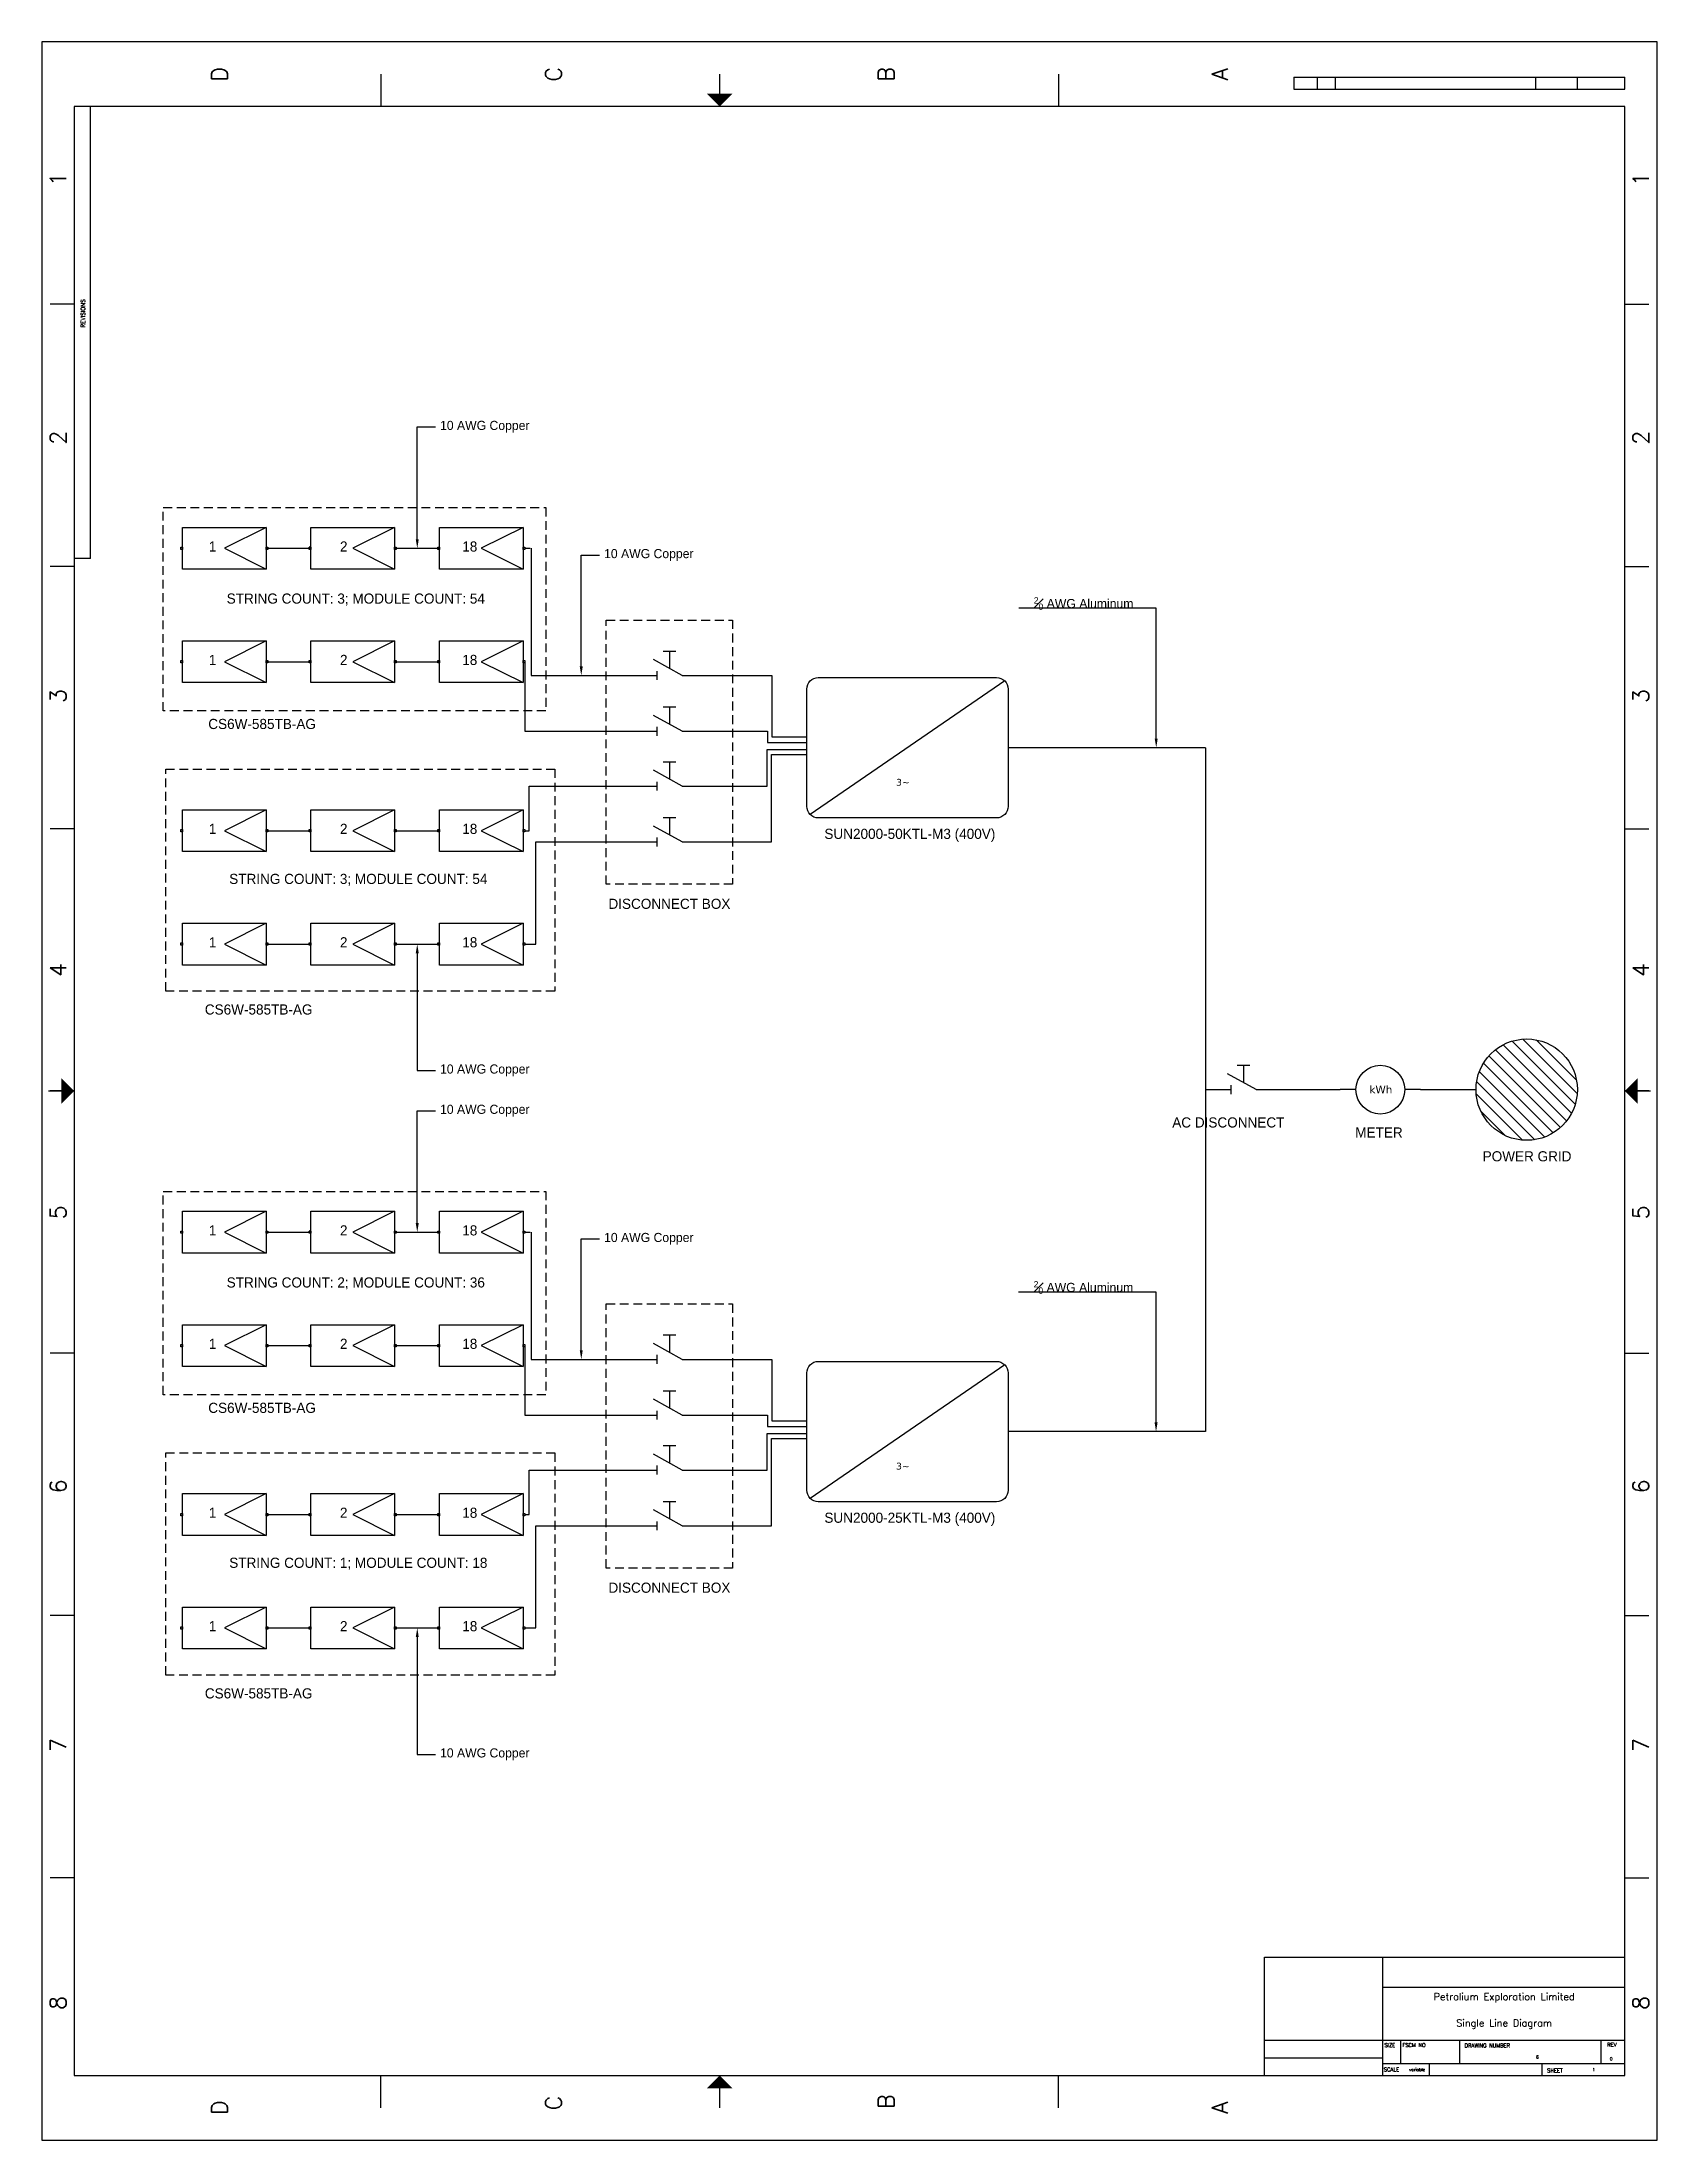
# Model space of a CAD drawing. Header units: inches. Extents: x 21.4 to 55.6, y -0.7 to 43.7.
import ezdxf
from ezdxf import colors
from ezdxf.entities.mleader import LeaderData, LeaderLine
from ezdxf.enums import TextEntityAlignment as Align
from ezdxf.math import Vec2, Vec3

# ---------------------------------------------------------------- set-up
doc = ezdxf.new("R2010")
doc.units = ezdxf.units.IN
doc.header["$LTSCALE"] = 1.5
doc.header["$MEASUREMENT"] = 0
doc.linetypes.add('HIDDEN2', pattern=[0.1875, 0.125, -0.0625])
for name, color, linetype in [('BLK_10AWG', 7, 'Continuous'), ('LOCBOX', 92, 'HIDDEN2'), ('SYMS', 7, 'Continuous'), ('TB_LABELS', 1, 'Continuous'), ('Title Block', 7, 'Continuous'), ('Viewport', 7, 'Continuous')]:
    doc.layers.add(name, color=color, linetype=linetype)
doc.styles.add('Roman', font='romans')
doc.styles.add('WD', font='romans.shx')
doc.styles.add('WD_IEC', font='isocp2.shx', dxfattribs={"width": 0.9, "height": 4})

# ---------------------------------------------------------------- blocks, each defined once
blk = doc.blocks.new('ANSI_border_D')
blk.add_line((22.416, 32.729), (22.416, 42.286))
at = {"layer": 'Title Block'}
for p, q in [((55.556, 43.652), (21.392, 43.652)), ((21.392, 43.652), (21.392, -0.723)), ((22.075, 43.652), (21.563, 43.652)), ((55.556, 43.652), (54.874, 43.652)), ((55.556, -0.723), (55.556, 43.652)), ((28.56, 42.969), (28.56, 42.286)), ((35.728, 42.286), (35.728, 42.969)), ((42.896, 42.969), (42.896, 42.286)), ((54.874, 42.286), (22.075, 42.286)), ((22.075, 42.286), (22.075, 0.643)), ((54.874, 0.643), (54.874, 42.286)), ((22.075, 38.105), (21.563, 38.105)), ((54.874, 38.105), (55.386, 38.105)), ((22.075, 32.558), (21.563, 32.558)), ((22.416, 32.729), (22.075, 32.729)), ((54.874, 32.558), (55.386, 32.558)), ((22.075, 27.011), (21.563, 27.011)), ((54.874, 27.011), (55.386, 27.011)), ((22.075, 21.465), (21.563, 21.465)), ((55.386, 21.465), (54.874, 21.465)), ((22.075, 15.918), (21.563, 15.918)), ((54.874, 15.918), (55.386, 15.918)), ((22.075, 10.371), (21.563, 10.371)), ((54.874, 10.371), (55.386, 10.371)), ((22.075, 4.824), (21.563, 4.824)), ((54.874, 4.824), (55.386, 4.824)), ((22.075, 0.643), (54.874, 0.643)), ((28.56, -0.04), (28.56, 0.643)), ((35.728, -0.04), (35.728, 0.643)), ((42.896, -0.04), (42.896, 0.643)), ((21.392, -0.723), (55.556, -0.723))]:
    blk.add_line(p, q, dxfattribs=at)
at = {"layer": 'Title Block', "const_width": 0.0273}
for points in [[(35.728, 42.832), (35.728, 42.832)], [(21.529, 21.465), (21.802, 21.465)], [(55.42, 21.465), (55.147, 21.465)], [(35.728, 0.097), (35.728, 0.37)], [(35.728, 0.097), (35.728, 0.097)]]:
    blk.add_lwpolyline(points, dxfattribs=at)
at = {"layer": 'Title Block'}
for points in [[(36.001, 42.559), (35.455, 42.559), (35.728, 42.286)], [(21.802, 21.191), (21.802, 21.738), (22.075, 21.465)], [(55.147, 21.191), (55.147, 21.738), (54.874, 21.465)], [(36.001, 0.37), (35.455, 0.37), (35.728, 0.643)]]:
    blk.add_solid(points, dxfattribs=at)
at = {"layer": 'Title Block', "style": 'Roman'}
for s, p in [('D', (25.147, 42.969)), ('C', (32.215, 42.969)), ('B', (39.252, 42.969)), ('A', (46.31, 42.969)), ('1', (21.733, 40.75)), ('1', (55.215, 40.75)), ('2', (21.733, 35.281)), ('2', (55.215, 35.281)), ('3', (21.733, 29.819)), ('3', (55.215, 29.819)), ('4', (21.733, 24.025)), ('4', (55.215, 24.025)), ('5', (21.733, 18.896)), ('5', (55.215, 18.896)), ('6', (21.733, 13.102)), ('6', (55.215, 13.102)), ('7', (21.733, 7.632)), ('7', (55.215, 7.632)), ('8', (21.733, 2.179)), ('8', (55.215, 2.179)), ('D', (25.147, -0.04)), ('C', (32.215, 0.058)), ('B', (39.252, 0.09)), ('A', (46.31, -0.04))]:
    blk.add_text(s, height=0.341, rotation=90, dxfattribs=at).set_placement(p, align=Align.MIDDLE_CENTER)
blk.add_text('REVISIONS', height=0.0887, rotation=90, dxfattribs=at).set_placement((22.303, 37.609))
blk = doc.blocks.new('ANSI_tblock_desc_D')
for p, q in [((0, 0), (0, 2.5)), ((-7.62, 0), (0, 0))]:
    blk.add_line(p, q)
at = {"layer": 'Title Block'}
for p, q in [((-7.62, 0), (-7.62, 2.5)), ((-7.62, 2.5), (0, 2.5)), ((-5.12, 0), (-5.12, 2.5)), ((-5.12, 1.87), (0, 1.87)), ((-7.62, 0.75), (0, 0.75)), ((-4.74, 0.25), (-4.74, 0.75)), ((-3.49, 0.25), (-3.49, 0.75)), ((-0.5, 0.25), (-0.5, 0.75)), ((-7.62, 0.375), (-5.12, 0.375)), ((-5.12, 0.25), (0, 0.25)), ((-4.13, 0), (-4.13, 0.25)), ((-1.75, 0), (-1.75, 0.25))]:
    blk.add_line(p, q, dxfattribs=at)
at = {"color": 0, "style": 'Roman', "flags": 8}
for tag, p in [('FNAME', (-31.55, 5.5)), ('REVDATE', (-31.55, 2.5)), ('USER', (-31.55, -0.5))]:
    blk.add_attdef(tag, p, '', height=0.15, rotation=90, dxfattribs=at)
at = {"style": 'WD'}
for tag, p in [('PROJDESC', (-2.56, 2.185)), ('TITLE1', (-2.551, 1.591)), ('TITLE2', (-2.551, 1.033))]:
    blk.add_attdef(tag, text='', height=0.15, dxfattribs=at).set_placement(p, align=Align.CENTER)
at = {"flags": 1}
blk.add_attdef('WD_TB', (-6.745, 0.206), '', height=0.15, dxfattribs=at)
at = {"style": 'WD'}
for tag, p in [('SIZE', (-5.027, 0.348)), ('SCALE', (-4.56, 0.093)), ('FSCM_NO', (-4.189, 0.329)), ('DWG_NO', (-1.877, 0.357)), ('SHEET', (-0.687, 0.093)), ('REV', (-0.316, 0.319))]:
    blk.add_attdef(tag, p, '', height=0.065, dxfattribs=at)
at = {"layer": 'TB_LABELS', "style": 'WD'}
for s, p in [('SIZE', (-5.084, 0.68)), ('FSCM NO', (-4.705, 0.683)), ('DRAWING NUMBER', (-3.387, 0.675)), ('REV', (-0.372, 0.69)), ('SCALE', (-5.097, 0.167)), ('SHEET', (-1.643, 0.146))]:
    blk.add_text(s, height=0.08, dxfattribs=at).set_placement(p, align=Align.TOP_LEFT)
blk = doc.blocks.new('ANSI_REVblock_D')
for p, q in [((-7, 0), (-7, -0.25)), ((0, -0.25), (0, 0))]:
    blk.add_line(p, q)
at = {"layer": 'Title Block'}
for p, q in [((-7, 0), (0, 0)), ((-6.5, -0.25), (-6.5, 0)), ((-6.12, -0.25), (-6.12, 0)), ((-1.88, -0.25), (-1.88, 0)), ((-1, -0.25), (-1, 0)), ((-7, -0.25), (0, -0.25))]:
    blk.add_line(p, q, dxfattribs=at)
at = {"style": 'WD'}
for tag, p in [('ZONE', (-6.891, -0.16)), ('REV', (-6.42, -0.16)), ('DESCRIPTION', (-4.254, -0.16)), ('DATE', (-1.552, -0.16)), ('APPROVED', (-0.752, -0.16))]:
    blk.add_attdef(tag, p, '', height=0.065, dxfattribs=at)
at = {"flags": 1}
blk.add_attdef('WD_TB', (-5.793, -0.148), '', height=0.065, dxfattribs=at)
blk = doc.blocks.new('PVMODULE')
for p, q in [((2, 1), (1, 0.5)), ((1, 0.5), (2, 0))]:
    blk.add_line(p, q)
for points in [[(-0.04, 0.527), (0, 0.527), (0, 0.473), (-0.04, 0.473)], [(0, 1), (2, 1), (2, 0), (0, 0)], [(2, 0.527), (2.04, 0.527), (2.04, 0.473), (2, 0.473)]]:
    blk.add_lwpolyline(points, close=True)
blk = doc.blocks.new('*U30')
at = {"layer": 'BLK_10AWG', "xscale": 0.8848922364862583, "yscale": 0.8848922364862583, "zscale": 0.8848922364862583}
blk.add_blockref('PVMODULE', (-0.905, -0.442), dxfattribs=at)
blk = doc.blocks.new('*U31')
at = {"layer": 'BLK_10AWG', "color": 0, "linetype": 'ByBlock', "lineweight": -2, "transparency": 16777216}
for p in [(0, 2.399), (2.715, 2.399), (5.43, 2.399), (0, 0), (2.715, 0), (5.43, 0)]:
    blk.add_blockref('*U30', p, dxfattribs=at)
blk = doc.blocks.new('HDS11Q65')
for p, q in [((-1.25, 4.83), (1.25, 4.83)), ((0, 4.83), (0, 1.39)), ((-7.5, 0), (-2.5, 0)), ((2.5, 0), (-3.13, 3.13)), ((-2.5, 0.88), (-2.5, -0.88)), ((2.5, 0), (7.5, 0))]:
    blk.add_line(p, q)
at = {"style": 'WD_IEC'}
for tag, p in [('INST', (-5, 10.12)), ('LOC', (-5, 7.12)), ('TAG1', (-5, 4.12)), ('RATING1', (-5, -4.16)), ('DESC1', (-5, -10.16)), ('DESC2', (-5, -13.16)), ('DESC3', (-5, -16.16))]:
    blk.add_attdef(tag, text='', height=2.5, dxfattribs=at).set_placement(p, align=Align.RIGHT)
for tag, p, height, flags in [('MFG', (2.81, 9.49), 1.5, 9), ('CAT', (2.81, 6.99), 1.5, 9), ('X2LINK', (0, 5.65), 0.32, 1), ('X4TERM01', (-7.5, 0), 0.32, 1), ('TERM01', (-7.5, 1), 2, 8), ('X8LINK', (0, 0.01), 0.32, 1), ('X1TERM02', (7.5, 0), 0.32, 1), ('ASSYCODE', (2.61, -2.75), 1, 1), ('FAMILY', (2.61, -4.25), 1, 1), ('CATDESC', (2.61, -5.75), 1, 1)]:
    blk.add_attdef(tag, p, '', height=height, dxfattribs=dict(at, flags=flags))
at = {"style": 'WD_IEC', "flags": 8}
blk.add_attdef('TERM02', text='', height=2, dxfattribs=at).set_placement((7.5, 1), align=Align.RIGHT)
at = {"lineweight": 15, "style": 'WD_IEC'}
blk.add_attdef('XREF', text='', height=2.5, dxfattribs=at).set_placement((-5, -7.16), align=Align.RIGHT)
blk = doc.blocks.new('PVINVERTER36KTL')
blk.add_lwpolyline([(-1.547, 1.218), (1.547, 1.218, -0.414214), (1.747, 1.018), (1.747, -1.018, -0.414214), (1.547, -1.218), (-1.547, -1.218, -0.414214), (-1.747, -1.018), (-1.747, 1.018, -0.414214)], format="xyb", close=True)
at = {"layer": 'BLK_10AWG'}
blk.add_line((1.688, 1.16), (-1.688, -1.16), dxfattribs=at)
at = {"layer": 'BLK_10AWG', "insert": (-0.198, -0.541), "char_height": 0.11697, "attachment_point": 1, "style": 'Roman'}
blk.add_mtext_dynamic_manual_height_columns('{\\fVerdana|b0|i0|c0|p34;3~}', width=0.6143, gutter_width=1, heights=[0], dxfattribs=at)
blk = doc.blocks.new('3P WH METER')
at = {"layer": 'BLK_10AWG'}
for p, q in [((0, 0), (-0.311, 0)), ((1.272, 0), (0.961, 0))]:
    blk.add_line(p, q, dxfattribs=at)
blk.add_circle((0.481, 0), 0.481, dxfattribs=at)
at = {"layer": 'BLK_10AWG', "insert": (0.19, 0.077), "char_height": 0.15, "attachment_point": 1}
blk.add_mtext_dynamic_manual_height_columns('\\pxqc;{\\fVerdana|b0|i0|c0|p34;kWh}', width=0.60488, gutter_width=1, heights=[0], dxfattribs=at)
blk = doc.blocks.new('HDV1_S00390')
h = blk.add_hatch()
h.set_pattern_fill('JIS_WOOD', color=256, scale=1.25, angle=90, style=0)
h.set_pattern_definition([(135, (-5, -5), (-0.625, -0.625), [])])
h.paths.add_polyline_path([(-5, 0, 1), (5, 0, 1)])
blk.add_circle((0, 0), 5)
at = {"style": 'WD_IEC'}
for tag, height, p in [('INST', 2.5, (-3.75, 15.45)), ('LOC', 2.5, (-3.75, 12.14)), ('TAG1', 2.5, (-3.75, 8.75)), ('TERM03', 2, (-1, 6)), ('TERM01', 2, (-6, 1)), ('TERM04', 2, (-1, -8.49)), ('DESC1', 2.5, (-3.66, -11.76)), ('DESC2', 2.5, (-3.66, -15.02)), ('DESC3', 2.5, (-3.66, -18.27))]:
    blk.add_attdef(tag, text='', height=height, dxfattribs=at).set_placement(p, align=Align.RIGHT)
at = {"lineweight": 15, "style": 'WD_IEC'}
blk.add_attdef('RATING1', text='', height=2.5, dxfattribs=at).set_placement((3.75, 11.25), align=Align.TOP_LEFT)
at = {"style": 'WD_IEC', "flags": 1}
for tag, p, height in [('X2TERM03', (0, 5), 0.32), ('X4TERM01', (-5, 0), 0.32), ('X1TERM02', (5, 0), 0.32), ('X8TERM04', (0, -5), 0.32), ('MFG', (5.62, -9.98), 1.5), ('CAT', (5.62, -12.48), 1.5), ('ASSYCODE', (5.6, -14.55), 1), ('FAMILY', (5.6, -16.05), 1), ('CATDESC', (5.6, -17.55), 1)]:
    blk.add_attdef(tag, p, '', height=height, dxfattribs=at)
at = {"style": 'WD_IEC'}
blk.add_attdef('TERM02', (6, 1), '', height=2, dxfattribs=at)
at = {"lineweight": 15, "style": 'WD_IEC'}
blk.add_attdef('XREF', text='', height=2.5, dxfattribs=at).set_placement((-3.75, -21.26), align=Align.RIGHT)
blk = doc.blocks.new('*U35')
at = {"layer": 'BLK_10AWG', "xscale": 0.8848922364862583, "yscale": 0.8848922364862583, "zscale": 0.8848922364862583}
blk.add_blockref('PVMODULE', (-0.905, -0.442), dxfattribs=at)
blk = doc.blocks.new('*U36')
at = {"layer": 'BLK_10AWG', "color": 0, "linetype": 'ByBlock', "lineweight": -2, "transparency": 16777216}
for p in [(0, 2.399), (2.715, 2.399), (5.43, 2.399), (0, 0), (2.715, 0), (5.43, 0)]:
    blk.add_blockref('*U35', p, dxfattribs=at)

msp = doc.modelspace()

# ---------------------------------------------------------------- linework, layer by layer
at = {"layer": 'BLK_10AWG', "color": 7}
for p, q in [((26.138, 32.942), (27.065, 32.942)), ((27.065, 32.942), (27.065, 32.986)), ((28.853, 32.942), (29.81, 32.942)), ((26.138, 30.543), (27.065, 30.543)), ((27.065, 30.543), (27.065, 30.576)), ((28.853, 30.543), (29.81, 30.543)), ((31.603, 29.072), (33.861, 29.072)), ((26.138, 26.97), (27.065, 26.97)), ((28.853, 26.97), (29.81, 26.97)), ((31.839, 26.732), (33.861, 26.732)), ((26.138, 24.571), (27.065, 24.571)), ((28.853, 24.571), (29.81, 24.571)), ((26.138, 18.478), (27.065, 18.478)), ((27.065, 18.478), (27.065, 18.522)), ((28.853, 18.478), (29.81, 18.478)), ((26.138, 16.079), (27.065, 16.079)), ((27.065, 16.079), (27.065, 16.112)), ((28.853, 16.079), (29.81, 16.079)), ((31.603, 14.608), (33.861, 14.608)), ((26.138, 12.506), (27.065, 12.506)), ((28.853, 12.506), (29.81, 12.506)), ((31.839, 12.268), (33.861, 12.268)), ((26.138, 10.107), (27.065, 10.107)), ((28.853, 10.107), (29.81, 10.107))]:
    msp.add_line(p, q, dxfattribs=at)
at = {"layer": 'BLK_10AWG'}
for p, q in [((31.603, 32.942), (31.721, 32.942)), ((31.74, 32.942), (31.74, 30.574)), ((31.603, 30.543), (31.603, 29.072)), ((31.74, 30.574), (31.74, 30.252)), ((31.74, 30.252), (33.861, 30.252)), ((35.468, 30.252), (36.417, 30.252)), ((36.417, 30.252), (36.833, 30.252)), ((36.833, 30.252), (36.833, 28.954)), ((35.468, 29.072), (36.738, 29.072)), ((36.738, 29.072), (36.738, 28.834)), ((36.833, 28.954), (37.571, 28.954)), ((36.734, 27.912), (36.734, 28.687)), ((36.734, 28.687), (37.571, 28.687)), ((36.738, 28.834), (37.571, 28.834)), ((36.821, 26.732), (36.821, 28.582)), ((36.821, 28.582), (37.571, 28.582)), ((43.918, 28.725), (41.829, 28.725)), ((46.007, 28.725), (43.918, 28.725)), ((46.003, 28.725), (46.003, 14.261)), ((31.699, 27.704), (31.699, 27.912)), ((31.699, 27.912), (33.861, 27.912)), ((31.699, 26.97), (31.699, 27.704)), ((35.468, 27.912), (36.734, 27.912)), ((31.603, 26.97), (31.699, 26.97)), ((31.839, 26.557), (31.839, 26.732)), ((35.468, 26.732), (36.821, 26.732)), ((31.839, 24.571), (31.839, 26.557)), ((31.603, 24.571), (31.839, 24.571)), ((47.611, 21.493), (48.856, 21.493)), ((50.551, 21.493), (51.728, 21.493)), ((31.603, 18.478), (31.721, 18.478)), ((31.74, 18.478), (31.74, 16.11)), ((31.603, 16.079), (31.603, 14.608)), ((31.74, 16.11), (31.74, 15.788)), ((31.74, 15.788), (33.861, 15.788)), ((35.468, 15.788), (36.417, 15.788)), ((36.417, 15.788), (36.833, 15.788)), ((36.833, 15.788), (36.833, 14.49)), ((35.468, 14.608), (36.738, 14.608)), ((36.734, 13.448), (36.734, 14.223)), ((36.734, 14.223), (37.571, 14.223)), ((36.738, 14.608), (36.738, 14.37)), ((36.738, 14.37), (37.571, 14.37)), ((36.833, 14.49), (37.571, 14.49)), ((43.914, 14.261), (41.826, 14.261)), ((46.003, 14.261), (43.914, 14.261)), ((36.821, 12.268), (36.821, 14.118)), ((36.821, 14.118), (37.571, 14.118)), ((31.699, 13.24), (31.699, 13.448)), ((31.699, 13.448), (33.861, 13.448)), ((35.468, 13.448), (36.734, 13.448)), ((31.699, 12.506), (31.699, 13.24)), ((31.603, 12.506), (31.699, 12.506)), ((31.839, 12.093), (31.839, 12.268)), ((31.839, 10.107), (31.839, 12.093)), ((35.468, 12.268), (36.821, 12.268)), ((31.603, 10.107), (31.839, 10.107))]:
    msp.add_line(p, q, dxfattribs=at)
at = {"layer": 'LOCBOX', "color": 7}
for points in [[(23.957, 33.805), (32.05, 33.805), (32.05, 29.504), (23.957, 29.504)], [(33.327, 31.426), (36.002, 31.426), (36.002, 25.838), (33.327, 25.838)], [(24.011, 28.273), (32.241, 28.273), (32.241, 23.576), (24.011, 23.576)], [(23.957, 19.341), (32.05, 19.341), (32.05, 15.04), (23.957, 15.04)], [(33.327, 16.962), (36.002, 16.962), (36.002, 11.374), (33.327, 11.374)], [(24.011, 13.809), (32.241, 13.809), (32.241, 9.112), (24.011, 9.112)]]:
    msp.add_lwpolyline(points, close=True, dxfattribs=at)

# ---------------------------------------------------------------- block references
msp.add_blockref('ANSI_REVblock_D', (54.874, 42.906))
ref = msp.add_blockref('ANSI_tblock_desc_D', (54.874, 0.643))
ref.add_attrib('TITLE1', 'Petrolium Exploration Limited', dxfattribs={"height": 0.15, "style": 'WD'}).set_placement((52.323, 2.234), align=Align.CENTER)
ref.add_attrib('TITLE2', 'Single Line Diagram', dxfattribs={"height": 0.15, "style": 'WD'}).set_placement((52.323, 1.676), align=Align.CENTER)
ref.add_attrib('DWG_NO', '6', (52.997, 1), dxfattribs={"height": 0.065, "style": 'WD'})
ref.add_attrib('REV', '0', (54.558, 0.962), dxfattribs={"height": 0.065, "style": 'WD'})
ref.add_attrib('SCALE', 'variable', (50.314, 0.735), dxfattribs={"height": 0.065, "style": 'WD'})
ref.add_attrib('SHEET', '1', (54.187, 0.735), dxfattribs={"height": 0.065, "style": 'WD'})
at = {"layer": 'BLK_10AWG', "xscale": 0.8848922364862583, "yscale": 0.8848922364862583, "zscale": 0.8848922364862583}
for p in [(24.368, 32.5), (27.083, 32.5), (29.798, 32.5), (24.368, 30.101), (27.083, 30.101), (29.798, 30.101), (24.368, 18.036), (27.083, 18.036), (29.798, 18.036), (24.368, 15.637), (27.083, 15.637), (29.798, 15.637)]:
    msp.add_blockref('PVMODULE', p, dxfattribs=at)
at = {"layer": 'BLK_10AWG', "color": 7}
for name, p, xscale, yscale, zscale in [('PVINVERTER36KTL', (39.7, 28.725), 1.218644425706939, 1.218644425706939, 1.218644425706939), ('3P WH METER', (49.187, 21.493), 1.071581719619306, 1.071581719619306, 1.071581719619306), ('PVINVERTER36KTL', (39.7, 14.261), 1.218644425706939, 1.218644425706939, 1.218644425706939)]:
    msp.add_blockref(name, p, dxfattribs=dict(at, xscale=xscale, yscale=yscale, zscale=zscale))
for name, p in [('*U31', (25.273, 24.571)), ('*U36', (25.273, 10.107))]:
    msp.add_blockref(name, p, dxfattribs=at)
at = {"layer": 'SYMS', "color": 7}
for name, p, xscale, yscale, zscale in [('HDS11Q65', (34.665, 30.252), 0.1071581719619306, 0.1071581719619306, 0.1071581719619306), ('HDS11Q65', (34.665, 29.072), 0.1071581719619306, 0.1071581719619306, 0.1071581719619306), ('HDS11Q65', (34.665, 27.912), 0.1071581719619306, 0.1071581719619306, 0.1071581719619306), ('HDS11Q65', (34.665, 26.732), 0.1071581719619306, 0.1071581719619306, 0.1071581719619306), ('HDV1_S00390', (52.799, 21.493), 0.2143163439238612, 0.2143163439238612, 0.2143163439238612), ('HDS11Q65', (46.807, 21.493), 0.1071581719619304, 0.1071581719619304, 0.1071581719619304), ('HDS11Q65', (34.665, 15.788), 0.1071581719619306, 0.1071581719619306, 0.1071581719619306), ('HDS11Q65', (34.665, 14.608), 0.1071581719619306, 0.1071581719619306, 0.1071581719619306), ('HDS11Q65', (34.665, 13.448), 0.1071581719619306, 0.1071581719619306, 0.1071581719619306), ('HDS11Q65', (34.665, 12.268), 0.1071581719619306, 0.1071581719619306, 0.1071581719619306)]:
    msp.add_blockref(name, p, dxfattribs=dict(at, xscale=xscale, yscale=yscale, zscale=zscale))
at = {"layer": 'Viewport'}
msp.add_blockref('ANSI_border_D', (0, 0), dxfattribs=at)

# ---------------------------------------------------------------- texts
at = {"layer": 'BLK_10AWG', "color": 7, "attachment_point": 1}
for s, insert, char_height in [('1', (24.922, 33.088), 0.214), ('2', (27.696, 33.088), 0.214), ('18', (30.283, 33.088), 0.2143), ('1', (24.922, 30.689), 0.214), ('2', (27.696, 30.689), 0.214), ('18', (30.283, 30.689), 0.2143), ('1', (24.922, 27.116), 0.214), ('2', (27.696, 27.116), 0.214), ('18', (30.283, 27.116), 0.2143), ('1', (24.922, 24.717), 0.214), ('2', (27.696, 24.717), 0.214), ('18', (30.283, 24.717), 0.2143), ('1', (24.922, 18.624), 0.214), ('2', (27.696, 18.624), 0.214), ('18', (30.283, 18.624), 0.2143), ('1', (24.922, 16.225), 0.214), ('2', (27.696, 16.225), 0.214), ('18', (30.283, 16.225), 0.2143), ('1', (24.922, 12.652), 0.214), ('2', (27.696, 12.652), 0.214), ('18', (30.283, 12.652), 0.2143), ('1', (24.922, 10.253), 0.214), ('2', (27.696, 10.253), 0.214), ('18', (30.283, 10.253), 0.2143)]:
    msp.add_mtext_dynamic_manual_height_columns(s, width=0.48674, gutter_width=1, heights=[0], dxfattribs=dict(at, insert=insert, char_height=char_height))
at = {"layer": 'LOCBOX', "color": 7}
for s, height, p in [('STRING COUNT: 3; MODULE COUNT: 54', 0.21432, (28.031, 31.708)), ('CS6W-585TB-AG', 0.21432, (26.049, 29.056)), ('SUN2000-50KTL-M3 (400V)', 0.21432, (39.751, 26.732)), ('STRING COUNT: 3; MODULE COUNT: 54', 0.21432, (28.084, 25.779)), ('DISCONNECT BOX', 0.21432, (34.665, 25.252)), ('CS6W-585TB-AG', 0.21432, (25.976, 23.017)), ('AC DISCONNECT', 0.21432, (46.488, 20.628)), ('METER', 0.2143, (49.674, 20.416)), ('POWER GRID', 0.2143, (52.807, 19.912)), ('STRING COUNT: 2; MODULE COUNT: 36', 0.21432, (28.031, 17.244)), ('CS6W-585TB-AG', 0.21432, (26.049, 14.592)), ('SUN2000-25KTL-M3 (400V)', 0.21432, (39.751, 12.268)), ('STRING COUNT: 1; MODULE COUNT: 18', 0.21432, (28.084, 11.315)), ('DISCONNECT BOX', 0.21432, (34.665, 10.788)), ('CS6W-585TB-AG', 0.21432, (25.976, 8.553))]:
    msp.add_text(s, height=height, dxfattribs=at).set_placement(p, align=Align.BOTTOM_CENTER)

# ---------------------------------------------------------------- leaders
ml = msp.add_multileader_mtext('Standard')
ml.set_content('10 AWG Copper', color=256)
ml.set_leader_properties()
ml.build(insert=Vec2(0, 0))
ml.multileader.update_dxf_attribs({"text_right_attachment_type": 6, "dogleg_length": 0.36, "arrow_head_size": 0.193})
ctx = ml.context
ctx.base_point, ctx.char_height, ctx.arrow_head_size, ctx.landing_gap_size, ctx.plane_origin = Vec3(29.717, 35.509), 0.19288, 0.193, 0.0964, Vec3(29.331, 32.942)
ctx.right_attachment = 6
notes = []
notes.append((ctx, [(0, (1, 1, 0), (29.331, 35.509), (1, 0), 0.386, [(0, [(29.331, 32.942)], 0, [])])]))
ctx.mtext.insert, ctx.mtext.flow_direction = Vec3(29.813, 35.638), 5
ml = msp.add_multileader_mtext('Standard')
ml.set_content('10 AWG Copper', color=256)
ml.set_leader_properties()
ml.build(insert=Vec2(0, 0))
ml.multileader.update_dxf_attribs({"text_right_attachment_type": 6, "dogleg_length": 0.36, "arrow_head_size": 0.193})
ctx = ml.context
ctx.base_point, ctx.char_height, ctx.arrow_head_size, ctx.landing_gap_size, ctx.plane_origin = Vec3(33.186, 32.799), 0.19288, 0.193, 0.0964, Vec3(32.8, 30.252)
ctx.right_attachment = 6
notes.append((ctx, [(0, (1, 1, 0), (32.8, 32.799), (1, 0), 0.386, [(0, [(32.8, 30.252)], 0, [])])]))
ctx.mtext.insert, ctx.mtext.flow_direction = Vec3(33.283, 32.927), 5
ml = msp.add_multileader_mtext('Standard')
ml.set_content('\\A1;{\\H0.7x;\\S2#0;} AWG Aluminum', color=256)
ml.set_leader_properties()
ml.build(insert=Vec2(0, 0))
ml.multileader.update_dxf_attribs({"text_right_attachment_type": 6, "dogleg_length": 0.36, "arrow_head_size": 0.193})
ctx = ml.context
ctx.base_point, ctx.char_height, ctx.arrow_head_size, ctx.landing_gap_size, ctx.plane_origin = Vec3(41.853, 31.812), 0.19288, 0.193, 0.0964, Vec3(44.962, 28.725)
ctx.right_attachment, ctx.text_align_type = 6, 2
notes.append((ctx, [(0, (1, 1, 0), (44.962, 31.677), (-1, 0), 0.386, [(0, [(44.962, 28.725)], 0, [])])]))
ctx.mtext.insert, ctx.mtext.alignment, ctx.mtext.flow_direction = Vec3(44.48, 31.909), 3, 5
ml = msp.add_multileader_mtext('Standard')
ml.set_content('10 AWG Copper', color=256)
ml.set_leader_properties()
ml.build(insert=Vec2(0, 0))
ml.multileader.update_dxf_attribs({"text_right_attachment_type": 6, "dogleg_length": 0.36, "arrow_head_size": 0.193})
ctx = ml.context
ctx.base_point, ctx.char_height, ctx.arrow_head_size, ctx.landing_gap_size, ctx.plane_origin = Vec3(29.717, 21.897), 0.19288, 0.193, 0.0964, Vec3(29.331, 24.571)
ctx.right_attachment = 6
notes.append((ctx, [(0, (1, 1, 0), (29.331, 21.897), (1, 0), 0.386, [(0, [(29.331, 24.571)], 0, [])])]))
ctx.mtext.insert, ctx.mtext.flow_direction = Vec3(29.813, 22.026), 5
ml = msp.add_multileader_mtext('Standard')
ml.set_content('10 AWG Copper', color=256)
ml.set_leader_properties()
ml.build(insert=Vec2(0, 0))
ml.multileader.update_dxf_attribs({"text_right_attachment_type": 6, "dogleg_length": 0.36, "arrow_head_size": 0.193})
ctx = ml.context
ctx.base_point, ctx.char_height, ctx.arrow_head_size, ctx.landing_gap_size, ctx.plane_origin = Vec3(29.717, 21.045), 0.19288, 0.193, 0.0964, Vec3(29.331, 18.478)
ctx.right_attachment = 6
notes.append((ctx, [(0, (1, 1, 0), (29.331, 21.045), (1, 0), 0.386, [(0, [(29.331, 18.478)], 0, [])])]))
ctx.mtext.insert, ctx.mtext.flow_direction = Vec3(29.813, 21.174), 5
ml = msp.add_multileader_mtext('Standard')
ml.set_content('10 AWG Copper', color=256)
ml.set_leader_properties()
ml.build(insert=Vec2(0, 0))
ml.multileader.update_dxf_attribs({"text_right_attachment_type": 6, "dogleg_length": 0.36, "arrow_head_size": 0.193})
ctx = ml.context
ctx.base_point, ctx.char_height, ctx.arrow_head_size, ctx.landing_gap_size, ctx.plane_origin = Vec3(33.186, 18.335), 0.19288, 0.193, 0.0964, Vec3(32.8, 15.788)
ctx.right_attachment = 6
notes.append((ctx, [(0, (1, 1, 0), (32.8, 18.335), (1, 0), 0.386, [(0, [(32.8, 15.788)], 0, [])])]))
ctx.mtext.insert, ctx.mtext.flow_direction = Vec3(33.283, 18.463), 5
ml = msp.add_multileader_mtext('Standard')
ml.set_content('\\A1;{\\H0.7x;\\S2#0;} AWG Aluminum', color=256)
ml.set_leader_properties()
ml.build(insert=Vec2(0, 0))
ml.multileader.update_dxf_attribs({"text_right_attachment_type": 6, "dogleg_length": 0.36, "arrow_head_size": 0.193})
ctx = ml.context
ctx.base_point, ctx.char_height, ctx.arrow_head_size, ctx.landing_gap_size, ctx.plane_origin = Vec3(41.85, 17.348), 0.19288, 0.193, 0.0964, Vec3(44.959, 14.261)
ctx.right_attachment, ctx.text_align_type = 6, 2
notes.append((ctx, [(0, (1, 1, 0), (44.959, 17.213), (-1, 0), 0.386, [(0, [(44.959, 14.261)], 0, [])])]))
ctx.mtext.insert, ctx.mtext.alignment, ctx.mtext.flow_direction = Vec3(44.477, 17.445), 3, 5
ml = msp.add_multileader_mtext('Standard')
ml.set_content('10 AWG Copper', color=256)
ml.set_leader_properties()
ml.build(insert=Vec2(0, 0))
ml.multileader.update_dxf_attribs({"text_right_attachment_type": 6, "dogleg_length": 0.36, "arrow_head_size": 0.193})
ctx = ml.context
ctx.base_point, ctx.char_height, ctx.arrow_head_size, ctx.landing_gap_size, ctx.plane_origin = Vec3(29.717, 7.433), 0.19288, 0.193, 0.0964, Vec3(29.331, 10.107)
ctx.right_attachment = 6
notes.append((ctx, [(0, (1, 1, 0), (29.331, 7.433), (1, 0), 0.386, [(0, [(29.331, 10.107)], 0, [])])]))
ctx.mtext.insert, ctx.mtext.flow_direction = Vec3(29.813, 7.562), 5
for ctx, leaders in notes:
    for number, flags, end, landing, length, lines in leaders:
        leader = LeaderData()
        leader.index, (leader.has_last_leader_line, leader.has_dogleg_vector, leader.attachment_direction) = number, flags
        leader.last_leader_point, leader.dogleg_vector, leader.dogleg_length = Vec3(end), Vec3(landing), length
        for number, points, colour, breaks in lines:
            line = LeaderLine()
            line.index, line.vertices, line.color, line.breaks = number, Vec3.list(points), colors.encode_raw_color(colour), breaks
            leader.lines.append(line)
        ctx.leaders.append(leader)

doc.saveas('drawing.dxf')
